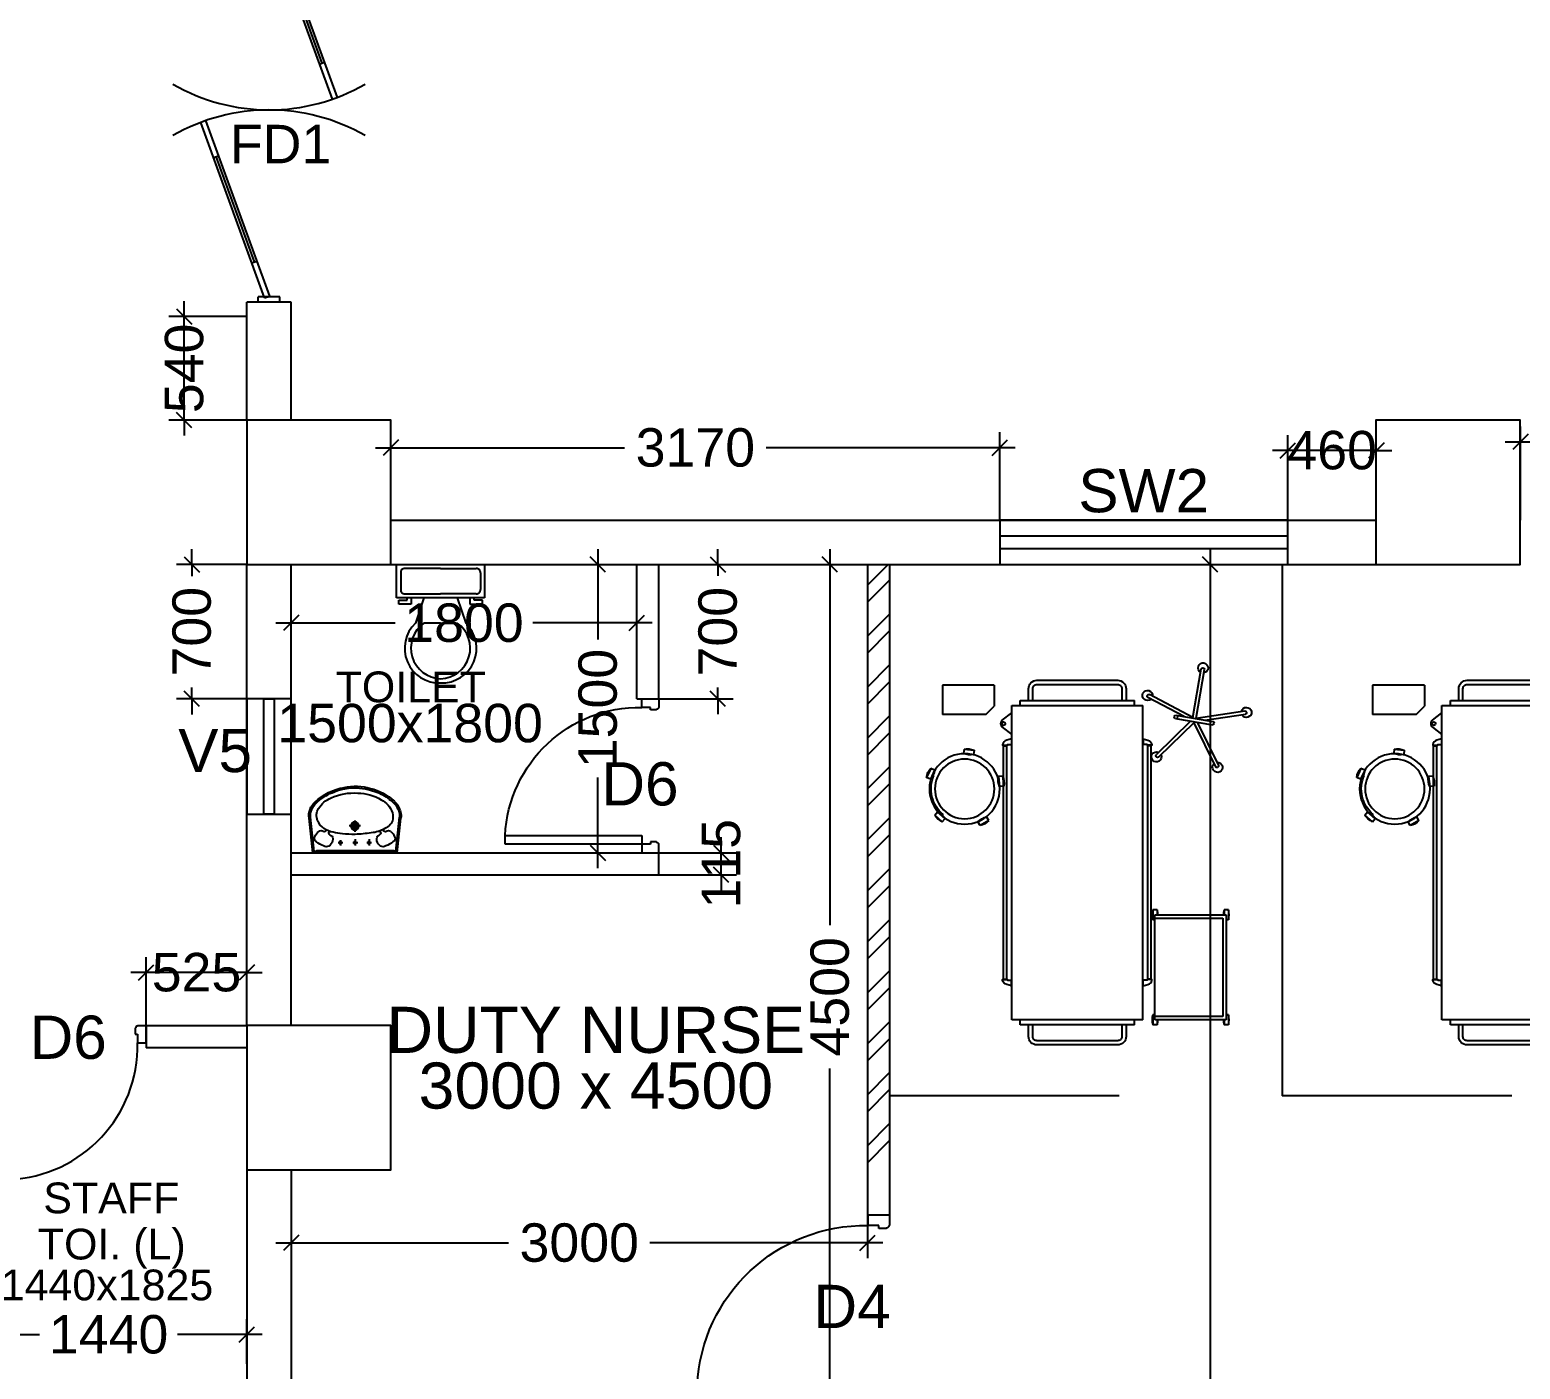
# Model space of a CAD drawing. Extents: x 7897917 to 8423973, y -6487334 to -6173396.
# Drawn here: x 7927784 to 7935542, y -6366718 to -6359749 of the extents above; entities that cross this region are included whole.
import ezdxf
from ezdxf.enums import TextEntityAlignment as Align

# ---------------------------------------------------------------- set-up
doc = ezdxf.new("R2010")
doc.units = 0
doc.header["$LTSCALE"] = 600
doc.header["$MEASUREMENT"] = 0
doc.header["$PDMODE"] = 35
doc.layers.get('0').update_dxf_attribs({"linetype": 'CONTINUOUS'})
doc.layers.get('Defpoints').update_dxf_attribs({"linetype": 'CONTINUOUS'})
for name, color, linetype in [('Beds', 33, 'CONTINUOUS'), ('DOOR', 32, 'CONTINUOUS'), ('Fire Door', 10, 'CONTINUOUS'), ('furniture', 33, 'CONTINUOUS'), ('joinery', 7, 'CONTINUOUS'), ('LA-column', 3, 'CONTINUOUS'), ('LOADING', 140, 'CONTINUOUS'), ('PARTI', 21, 'CONTINUOUS'), ('Parti Hat', 35, 'CONTINUOUS'), ('Room Dim', 1, 'CONTINUOUS'), ('TEXT', 6, 'CONTINUOUS'), ('Toi-Euip', 8, 'CONTINUOUS'), ('toi-fix', 46, 'CONTINUOUS'), ('Walls', 7, 'CONTINUOUS'), ('WIN', 151, 'CONTINUOUS'), ('Working Dim', 5, 'CONTINUOUS')]:
    doc.layers.add(name, color=color, linetype=linetype)
doc.styles.add('ari', font='arial.ttf')
doc.styles.add('ARIAL', font='arial.ttf')
doc.linetypes.add('ZIGZAG', pattern='A,0.0001,-0.2,[131,ltypeshp.shx,S=0.2,R=0,X=-0.2,Y=0],-0.4,[131,ltypeshp.shx,S=0.2,R=180,X=0.2,Y=0],-0.2', length=0.8001)
doc.dimstyles.new('int. dim', dxfattribs={"dimtxt": 450, "dimasz": 80, "dimexe": 80, "dimexo": 0, "dimgap": 70, "dimtad": 0, "dimdec": 0, "dimzin": 12, "dimdsep": 46, "dimtxsty": 'ari', "dimblk": 'OBLIQUE', "dimcen": 2, "dimdle": 80, "dimclrd": 256, "dimclre": 256, "dimclrt": 6, "dimadec": 0, "dimazin": 0, "dimtfac": 1, "dimtdec": 0, "dimtix": 1, "dimtmove": 2, "dimatfit": 3, "dimfxl": 1, "dimtolj": 1, "dimtzin": 0, "dimlwd": -1, "dimlwe": -1, "dimarcsym": 0})

# ---------------------------------------------------------------- blocks, each defined once
blk = doc.blocks.new('A$C15456D16')
at = {"layer": 'Fire Door'}
for p, q in [((969.1, -3.6), (55.6, 329)), ((969.1, -3.6), (55.6, 329)), ((969.2, -3.6), (55.6, 329)), ((978.6, 22.6), (65.1, 355.1)), ((978.6, 22.6), (65.1, 355.1)), ((978.7, 22.6), (65.1, 355.1)), ((247.8, 288.6), (238.3, 262.5)), ((247.8, 288.6), (238.3, 262.5)), ((247.8, 288.6), (238.3, 262.5)), ((791.2, 76), (243, 275.5)), ((791.2, 76), (243, 275.5)), ((791.2, 76), (243, 275.5)), ((795.9, 89.1), (786.4, 63)), ((795.9, 89.1), (786.4, 63)), ((795.9, 89.1), (786.4, 63)), ((-1000, 55.6), (-972.2, 55.6)), ((-1000, -55.6), (-1000, 55.6)), ((-1000, 55.6), (-972.2, 55.6)), ((-1000, -55.6), (-1000, 55.6)), ((-1000, 55.6), (-972.2, 55.6)), ((-1000, -55.6), (-1000, 55.6)), ((-978.6, -22.6), (-969.1, 3.6)), ((-978.6, -22.6), (-969.1, 3.6)), ((-978.6, -22.6), (-969.1, 3.6)), ((-972.2, -55.6), (-972.2, 55.6)), ((-972.2, -55.6), (-972.2, 55.6)), ((-972.2, -55.6), (-972.2, 55.6)), ((-969.1, 3.6), (-55.6, -329)), ((-969.1, 3.6), (-55.6, -329)), ((-969.1, 3.6), (-55.5, -329)), ((978.6, 22.6), (969.1, -3.6)), ((978.6, 22.6), (969.1, -3.6)), ((978.7, 22.6), (969.2, -3.6)), ((1000, 55.6), (972.2, 55.6)), ((972.2, -55.6), (972.2, 55.6)), ((1000, 55.6), (972.2, 55.6)), ((972.2, -55.6), (972.2, 55.6)), ((1000, 55.6), (972.2, 55.6)), ((972.2, -55.6), (972.2, 55.6)), ((1000, -55.6), (1000, 55.6)), ((1000, -55.6), (1000, 55.6)), ((1000, -55.6), (1000, 55.6)), ((-1000, -55.6), (-972.2, -55.6)), ((-1000, -55.6), (-972.2, -55.6)), ((-1000, -55.6), (-972.2, -55.6)), ((-978.6, -22.6), (-65.1, -355.1)), ((-978.6, -22.6), (-65.1, -355.1)), ((-978.6, -22.6), (-65, -355.1)), ((-795.9, -89.1), (-786.4, -63)), ((-795.9, -89.1), (-786.4, -63)), ((-795.9, -89.1), (-786.4, -63)), ((-791.2, -76), (-243, -275.5)), ((-791.2, -76), (-243, -275.5)), ((-791.2, -76), (-243, -275.5)), ((1000, -55.6), (972.2, -55.6)), ((1000, -55.6), (972.2, -55.6)), ((1000, -55.6), (972.2, -55.6)), ((-238.3, -262.5), (-247.8, -288.6)), ((-238.3, -262.5), (-247.8, -288.6)), ((-238.3, -262.5), (-247.8, -288.6))]:
    blk.add_line(p, q, dxfattribs=at)
at = {"layer": 'Fire Door', "extrusion": (0, 0, -1)}
for centre, major_axis, start_param, end_param in [((-1000, 0), (-1000, 0.1), 2.617886, 3.665084), ((-1000, 0), (-1000, 0.1), 2.617886, 3.665084), ((-1000, 0), (-1000, 0.1), 2.617886, 3.665084), ((1000, 0), (1000, 0.1), 2.618102, 3.665299), ((1000, 0), (1000, 0.1), 2.618102, 3.665299), ((1000, 0), (1000, 0.1), 2.618102, 3.665299)]:
    blk.add_ellipse(centre, major_axis=major_axis, ratio=1, start_param=start_param, end_param=end_param, dxfattribs=at)
blk = doc.blocks.new('1000')
at = {"layer": 'DOOR'}
for p, q in [((0, -100), (0, 0)), ((0, 0), (49.7, 0)), ((49.7, 0), (49.7, -2.2)), ((63.2, -49.5), (49.7, -49.5)), ((49.7, -49.5), (49.7, -100)), ((63.2, -13.5), (61, -13.5)), ((63.2, -13.5), (63.2, -49.5)), ((836.8, -13.5), (836.8, -49.5)), ((836.8, -13.5), (839, -13.5)), ((836.8, -49.5), (850.3, -49.5)), ((850.3, 0), (850.3, -2.2)), ((900, 0), (850.3, 0)), ((850.3, -49.5), (850.3, -100)), ((900, -100), (900, 0)), ((49.7, -100), (0, -100)), ((49.7, -100), (49.7, -900.6)), ((100.2, -100), (49.7, -100)), ((100.2, -900.6), (100.2, -100)), ((850.3, -100), (900, -100)), ((49.7, -900.6), (100.2, -900.6))]:
    blk.add_line(p, q, dxfattribs=at)
for centre, major_axis, start_param, end_param in [((49.7, -13.5), (-7.95, 7.95), 3.926991, 5.497787), ((850.3, -13.5), (7.95, 7.95), 0.785398, 2.356194)]:
    blk.add_ellipse(centre, major_axis=major_axis, ratio=1, start_param=start_param, end_param=end_param, dxfattribs=at)
at = {"layer": 'DOOR', "color": 145}
blk.add_ellipse((64.3, -115.3), major_axis=(-519.7, 589.8), ratio=1, start_param=2.464943, end_param=4.009476, dxfattribs=at)
blk = doc.blocks.new('A$C70ED7303')
at = {"layer": 'toi-fix', "color": 8}
for p, q in [((0, 0), (229, 0)), ((229, 0), (229, -174.4)), ((-229, 0), (0, 0)), ((-229, -174.4), (-229, 0)), ((-207.2, -43.6), (-207.2, -130.8)), ((0, -21.8), (-185.4, -21.8)), ((0, -21.8), (185.4, -21.8)), ((207.2, -43.6), (207.2, -130.8)), ((-185.4, -152.6), (0, -152.6)), ((185.4, -152.6), (0, -152.6)), ((229, -174.4), (-229, -174.4)), ((-218.1, -207.2), (-218.1, -185.4)), ((-218.1, -185.4), (-174.4, -185.4)), ((-152.6, -207.2), (-218.1, -207.2)), ((-174.4, -185.4), (-174.4, -174.4)), ((-152.6, -174.4), (-152.6, -207.2)), ((-87.2, -174.4), (-130.8, -305.3)), ((87.2, -174.4), (130.8, -305.3)), ((152.6, -174.4), (152.6, -207.2)), ((152.6, -207.2), (218.1, -207.2)), ((174.4, -185.4), (174.4, -174.4)), ((218.1, -185.4), (174.4, -185.4)), ((218.1, -207.2), (218.1, -185.4)), ((0, -305.3), (-87.2, -305.3)), ((0, -305.3), (87.2, -305.3))]:
    blk.add_line(p, q, dxfattribs=at)
for centre, major_axis, start_param, end_param in [((-188.1, -40.9), (13.6, -13.6), 2.214297, 4.068888), ((188.1, -40.9), (13.6, -13.6), 0.643501, 2.498091), ((-188.1, -133.6), (-13.6, -13.6), 5.35589, 7.21048), ((188.1, -133.6), (-13.6, -13.6), 0.643501, 2.498091), ((-6.6, -436.2), (-127.6, -127.6), 4.686239, 7.105146), ((4.7, -435.5), (-112.7, -112.7), 4.541602, 7.039318), ((6.6, -436.2), (55.8, -171.6), -0.351019, 2.067888), ((-4.7, -435.5), (-112.7, -112.7), 0.814663, 3.31238)]:
    blk.add_ellipse(centre, major_axis=major_axis, ratio=1, start_param=start_param, end_param=end_param, dxfattribs=at)
blk = doc.blocks.new('HF12177-P')
for p, q in [((-0.0196, -0.007), (-0.1885, 0.2255)), ((0, 0), (-0.1724, 0.2372)), ((0, 0), (0.1724, 0.2372)), ((0.0196, -0.007), (0.1885, 0.2255)), ((-0.0631, -0.027), (-0.2951, -0.1024)), ((-0.01, -0.0308), (-0.2889, -0.1214)), ((-0.12, -0.015), (-0.12, -0.019)), ((-0.112, -0.007), (0.112, -0.007)), ((-0.112, -0.027), (0.112, -0.027)), ((-0.1, -0.007), (-0.1, -0.027)), ((-0.01, -0.0308), (-0.01, -0.324)), ((0.01, -0.0308), (0.01, -0.324)), ((0.01, -0.0308), (0.2889, -0.1214)), ((0.0631, -0.027), (0.2951, -0.1024)), ((0.1, -0.007), (0.1, -0.027)), ((0.12, -0.015), (0.12, -0.019))]:
    blk.add_line(p, q)
for centre, radius, start, end in [((-0.1852, 0.2378), 0.03, 325.47122, 286.52878), ((0.1852, 0.2378), 0.03, 253.47122, 214.52878), ((-0.1821, 0.2302), 0.008, 126.37327, 216), ((0, -0.017), 0.315, 125.62673, 126.37327), ((-0.1788, 0.2325), 0.008, 36, 125.62673), ((0.1788, 0.2325), 0.008, 54.37327, 144), ((0, -0.017), 0.315, 53.62673, 54.37327), ((0.1821, 0.2302), 0.008, 324, 53.62673), ((-0.2996, -0.1144), 0.03, 37.47122, 358.52878), ((-0.112, -0.015), 0.008, 90, 180), ((-0.112, -0.019), 0.008, 180, 270), ((0.112, -0.015), 0.008, 0, 90), ((0.112, -0.019), 0.008, 270, 0), ((0.2996, -0.1144), 0.03, 181.47122, 142.52878), ((-0.2926, -0.11), 0.008, 108, 197.62673), ((0, -0.017), 0.315, 197.62673, 198.37327), ((-0.2914, -0.1138), 0.008, 198.37327, 288), ((0.2914, -0.1138), 0.008, 252, 341.62673), ((0.2926, -0.11), 0.008, 342.37327, 72), ((0, -0.017), 0.315, 341.62673, 342.37327), ((0, -0.332), 0.03, 109.47122, 70.52878), ((-0.002, -0.324), 0.008, 180, 269.62673), ((0, -0.017), 0.315, 269.62673, 270.37327), ((0.002, -0.324), 0.008, 270.37327, 0)]:
    blk.add_arc(centre, radius, start, end)
blk = doc.blocks.new('HF10037A-P')
for p, q in [((-0.0301, 0.4129), (-0.0301, 0.3879)), ((0.0299, 0.4129), (-0.0301, 0.4129)), ((0.0299, 0.3879), (-0.0301, 0.3879)), ((0.0299, 0.4129), (0.0299, 0.3879)), ((-0.2161, 0.2789), (-0.2303, 0.2206)), ((-0.2161, 0.2789), (-0.1918, 0.273)), ((-0.1918, 0.273), (-0.206, 0.2147)), ((0.1911, 0.2695), (0.2149, 0.2771)), ((0.1911, 0.2695), (0.2094, 0.2124)), ((0.2149, 0.2771), (0.2332, 0.22)), ((-0.2303, 0.2206), (-0.206, 0.2147)), ((0.1909, 0.2372), (0.2004, 0.2402)), ((0.2094, 0.2124), (0.2332, 0.22)), ((-0.1637, 0.0065), (-0.1487, 0.0264)), ((-0.1637, 0.0065), (-0.1157, -0.0296)), ((-0.1487, 0.0264), (-0.1007, -0.0096)), ((0.0965, -0.0108), (0.1459, 0.0231)), ((0.1106, -0.0314), (0.1601, 0.0025)), ((0.1107, 0.0109), (0.1162, 0.0026)), ((0.1601, 0.0025), (0.1459, 0.0231)), ((-0.1157, -0.0296), (-0.1007, -0.0096)), ((0.1106, -0.0314), (0.0965, -0.0108))]:
    blk.add_line(p, q)
for radius in [0.21, 0.1775]:
    blk.add_circle((0, 0.1775), radius)
for centre, radius, start, end in [((-0.0001, 0.3254), 0.0925, 71.07536, 108.92464), ((-0.0001, 0.4754), 0.0925, 251.07536, 288.92464), ((-0.1382, 0.229), 0.0925, 147.34193, 185.19122), ((-0.2839, 0.2646), 0.0925, 327.34193, 5.19122), ((0.2836, 0.2676), 0.0925, 178.84116, 216.69044), ((0.1407, 0.2219), 0.0925, 358.84116, 36.69044), ((0, 0.1775), 0.2, 303.60368, 17.3657), ((-0.0871, 0.0584), 0.0925, 214.18748, 252.03677), ((-0.1772, -0.0615), 0.0925, 34.18748, 72.03677), ((0.1707, -0.066), 0.0925, 105.51211, 143.3614), ((0.0859, 0.0577), 0.0925, 285.51211, 323.3614)]:
    blk.add_arc(centre, radius, start, end)
blk = doc.blocks.new('ME17678-P')
at = {"layer": 'furniture', "color": 21}
for p, q in [((-0.05, 0.175), (0.26, 0.175)), ((-0.05, 0.175), (-0.05, 0.05)), ((0.26, 0.175), (0.26, 0)), ((0, 0), (-0.05, 0.05)), ((0, 0), (0.26, 0))]:
    blk.add_line(p, q, dxfattribs=at)
blk = doc.blocks.new('A$C6969112B')
at = {"layer": 'furniture', "color": 8}
for p, q in [((521.2, 1792.5), (1116.3, 1792.5)), ((521.2, 1766.3), (521.2, 1792.5)), ((1116.3, 1766.3), (1116.3, 1792.5)), ((428.3, 1689), (477.6, 1728.6)), ((477.6, 1766.3), (1159.9, 1766.3)), ((477.6, 130.9), (477.6, 1766.3)), ((1159.9, 130.9), (1159.9, 1766.3)), ((428.3, 1654.1), (477.6, 1614.5)), ((432.3, 1559.1), (432.3, 1556.9)), ((433.9, 342.6), (433.9, 1556.9)), ((451.4, 342.6), (451.4, 1556.9)), ((453, 1559.1), (453, 1556.9)), ((476, 1595), (476, 1560.9)), ((1161.6, 1595), (1161.6, 1560.9)), ((1184.5, 1559.1), (1184.5, 1556.9)), ((1186.1, 342.6), (1186.1, 1556.9)), ((1203.6, 342.6), (1203.6, 1556.9)), ((1205.2, 1559.1), (1205.2, 1556.9)), ((1234.1, 702.5), (1212.3, 702.5)), ((1212.3, 702.5), (1212.3, 650.2)), ((1234.1, 702.5), (1234.1, 676.4)), ((1605, 702.5), (1583.2, 702.5)), ((1583.2, 702.5), (1583.2, 676.4)), ((1605, 702.5), (1605, 650.2)), ((1223.2, 650.2), (1212.3, 650.2)), ((1223.2, 130.9), (1223.2, 676.4)), ((1223.2, 676.4), (1594.1, 676.4)), ((1223.2, 658.9), (1576.7, 658.9)), ((1576.7, 658.9), (1576.7, 148.4)), ((1594.1, 676.4), (1594.1, 130.9)), ((1605, 650.2), (1594.1, 650.2)), ((432.3, 340.4), (432.3, 342.6)), ((453, 340.4), (453, 342.6)), ((476, 304.5), (476, 338.6)), ((1161.6, 304.5), (1161.6, 338.6)), ((1184.5, 340.4), (1184.5, 342.6)), ((1205.2, 340.4), (1205.2, 342.6)), ((1223.2, 157.1), (1212.3, 157.1)), ((1212.3, 157.1), (1212.3, 104.7)), ((1605, 157.1), (1594.1, 157.1)), ((1605, 157.1), (1605, 104.7)), ((1159.9, 130.9), (477.6, 130.9)), ((521.2, 104.7), (521.2, 130.9)), ((1116.3, 104.7), (521.2, 104.7)), ((1116.3, 104.7), (1116.3, 130.9)), ((1234.1, 104.7), (1212.3, 104.7)), ((1576.7, 148.4), (1223.2, 148.4)), ((1594.1, 130.9), (1223.2, 130.9)), ((1234.1, 130.9), (1234.1, 104.7)), ((1583.2, 130.9), (1583.2, 104.7)), ((1605, 104.7), (1583.2, 104.7))]:
    blk.add_line(p, q, dxfattribs=at)
for points in [[(564.9, 1792.5), (564.9, 1853.6, -0.414214), (608.5, 1897.3), (1029, 1897.3, -0.414214), (1072.7, 1853.6), (1072.7, 1792.5)], [(586.7, 1792.5), (586.7, 1853.6, -0.414214), (608.5, 1875.4), (1029, 1875.4, -0.414214), (1050.8, 1853.6), (1050.8, 1792.5)], [(476, 1592.7), (451.4, 1585, 0.318781), (430, 1563.1), (430, 1559.1), (455.4, 1559.1), (455.4, 1563.1), (476, 1563.1)], [(1161.6, 1592.7), (1186.1, 1585, -0.318781), (1207.6, 1563.1), (1207.6, 1559.1), (1182.1, 1559.1), (1182.1, 1563.1), (1161.6, 1563.1)], [(476, 306.8), (451.4, 314.4, -0.318781), (430, 336.4), (430, 340.4), (455.4, 340.4), (455.4, 336.4), (476, 336.4)], [(1161.6, 306.8), (1186.1, 314.4, 0.318781), (1207.6, 336.4), (1207.6, 340.4), (1182.1, 340.4), (1182.1, 336.4), (1161.6, 336.4)], [(1072.7, 104.7), (1072.7, 43.6, -0.414214), (1029, 0), (608.5, 0, -0.414214), (564.9, 43.6), (564.9, 104.7)], [(1050.8, 104.7), (1050.8, 43.6, -0.414214), (1029, 21.8), (608.5, 21.8, -0.414214), (586.7, 43.6), (586.7, 104.7)]]:
    blk.add_lwpolyline(points, format="xyb", dxfattribs=at)
for points in [[(432.3, 1556.9), (453, 1556.9)], [(476, 1595), (477.6, 1595)], [(476, 1560.9), (477.6, 1560.9)], [(1161.6, 1595), (1159.9, 1595)], [(1161.6, 1560.9), (1159.9, 1560.9)], [(1205.2, 1556.9), (1184.5, 1556.9)], [(432.3, 342.6), (453, 342.6)], [(476, 338.6), (477.6, 338.6)], [(1161.6, 338.6), (1159.9, 338.6)], [(1205.2, 342.6), (1184.5, 342.6)], [(476, 304.5), (477.6, 304.5)], [(1161.6, 304.5), (1159.9, 304.5)]]:
    blk.add_lwpolyline(points, dxfattribs=at)
blk.add_circle((435.1, 1671.6), 9.27, dxfattribs=at)
for centre, radius, start, end in [((440.7, 1671.6), 21.4, 125.42703, 234.57297), ((1288.7, 676.4), 80.7, 161.07536, 198.92464), ((1157.8, 676.4), 80.7, 0, 18.92464), ((1659.6, 676.4), 80.7, 161.07536, 180), ((1528.7, 676.4), 80.7, 341.07536, 18.92464), ((1288.7, 130.9), 80.7, 161.07536, 198.92464), ((1528.7, 130.9), 80.7, 341.07536, 18.92464), ((1157.8, 130.9), 80.7, 341.07536, 0), ((1659.6, 130.9), 80.7, 180, 198.92464)]:
    blk.add_arc(centre, radius, start, end, dxfattribs=at)
at = {"layer": 'LOADING', "color": 8, "yscale": 872.7299101983663, "zscale": 872.7299101979671}
for name, p, xscale, rotation in [('HF12177-P', (1424.7, 1676), -872.7299101979006, 170.2976301882088), ('HF10037A-P', (215.1, 1178), -872.7299102004868, 353.6512974186875)]:
    blk.add_blockref(name, p, dxfattribs=dict(at, xscale=xscale, rotation=rotation))
at = {"layer": 'LOADING', "color": 8, "xscale": -872.7299101983663, "yscale": 872.7299101983663, "zscale": 872.7299101979671}
blk.add_blockref('ME17678-P', (343.2, 1718.8), dxfattribs=at)
blk = doc.blocks.new('_Oblique')
at = {"color": 0, "linetype": 'ByBlock', "lineweight": -2}
blk.add_line((-0.5, -0.5), (0.5, 0.5), dxfattribs=at)
blk = doc.blocks.new('*D485')
at = {"layer": 'Defpoints', "color": 0, "transparency": 16777216}
for p in [(7928913.9, -6366537.7), (7927474.4, -6366689.8), (7928913.9, -6366689.8)]:
    blk.add_point(p, dxfattribs=at)
at = {"layer": 'Working Dim', "transparency": 16777216}
for p, q in [((7927474.4, -6366689.8), (7927474.4, -6366457.7)), ((7928913.9, -6366689.8), (7928913.9, -6366457.7)), ((7927394.4, -6366537.7), (7927835.2, -6366537.7)), ((7928993.9, -6366537.7), (7928553, -6366537.7))]:
    blk.add_line(p, q, dxfattribs=at)
at = {"layer": 'Working Dim', "transparency": 16777216, "xscale": 80, "yscale": 80, "zscale": 80, "rotation": 180}
blk.add_blockref('_Oblique', (7927474.4, -6366537.7), dxfattribs=at)
at = {"layer": 'Working Dim', "transparency": 16777216, "xscale": 80, "yscale": 80, "zscale": 80}
blk.add_blockref('_Oblique', (7928913.9, -6366537.7), dxfattribs=at)
at = {"layer": 'Working Dim', "color": 6, "transparency": 16777216, "insert": (7928194.1, -6366537.7), "char_height": 200, "attachment_point": 5, "style": 'ari'}
blk.add_mtext('\\A1;1440', dxfattribs=at)
blk = doc.blocks.new('*D487')
at = {"layer": 'Defpoints', "color": 0, "transparency": 16777216}
for p in [(7932833.5, -6361923), (7929663.9, -6362300.5, 13.3), (7932833.5, -6362300.5, -5.1)]:
    blk.add_point(p, dxfattribs=at)
at = {"layer": 'Working Dim', "transparency": 16777216}
for p, q in [((7929663.9, -6362300.5), (7929663.9, -6361843)), ((7932833.5, -6362300.5), (7932833.5, -6361843)), ((7929583.9, -6361923), (7930880.5, -6361923)), ((7932913.5, -6361923), (7931616.9, -6361923))]:
    blk.add_line(p, q, dxfattribs=at)
at = {"layer": 'Working Dim', "transparency": 16777216, "xscale": 80, "yscale": 80, "zscale": 80, "rotation": 180}
blk.add_blockref('_Oblique', (7929663.9, -6361923), dxfattribs=at)
at = {"layer": 'Working Dim', "transparency": 16777216, "xscale": 80, "yscale": 80, "zscale": 80}
blk.add_blockref('_Oblique', (7932833.5, -6361923), dxfattribs=at)
at = {"layer": 'Working Dim', "color": 6, "transparency": 16777216, "insert": (7931248.7, -6361923), "char_height": 200, "attachment_point": 5, "style": 'ari'}
blk.add_mtext('\\A1;3170', dxfattribs=at)
blk = doc.blocks.new('*D490')
at = {"layer": 'Defpoints', "color": 0, "transparency": 16777216}
for p in [(7937422.7, -6361893.1), (7935543.5, -6362300.5, 13.3), (7937422.7, -6362300.5, -5.1)]:
    blk.add_point(p, dxfattribs=at)
at = {"layer": 'Working Dim', "transparency": 16777216}
for p, q in [((7935543.5, -6362300.5), (7935543.5, -6361813.1)), ((7937422.7, -6362300.5), (7937422.7, -6361813.1)), ((7935463.5, -6361893.1), (7936123.7, -6361893.1)), ((7937502.7, -6361893.1), (7936842.5, -6361893.1))]:
    blk.add_line(p, q, dxfattribs=at)
at = {"layer": 'Working Dim', "transparency": 16777216, "xscale": 80, "yscale": 80, "zscale": 80, "rotation": 180}
blk.add_blockref('_Oblique', (7935543.5, -6361893.1), dxfattribs=at)
at = {"layer": 'Working Dim', "transparency": 16777216, "xscale": 80, "yscale": 80, "zscale": 80}
blk.add_blockref('_Oblique', (7937422.7, -6361893.1), dxfattribs=at)
at = {"layer": 'Working Dim', "color": 6, "transparency": 16777216, "insert": (7936483.1, -6361893.1), "char_height": 200, "attachment_point": 5, "style": 'ari'}
blk.add_mtext('\\A1;1879', dxfattribs=at)
blk = doc.blocks.new('*D572')
at = {"layer": 'Defpoints', "color": 0, "transparency": 16777216}
for p in [(7929144.1, -6365772.2), (7932144, -6365915.6, 14.6), (7929144.1, -6366060.4)]:
    blk.add_point(p, dxfattribs=at)
at = {"layer": 'Working Dim', "transparency": 16777216}
for p, q in [((7929144.1, -6365772.2), (7929144.1, -6366140.4)), ((7932144, -6365915.6), (7932144, -6366140.4)), ((7929064.1, -6366060.4), (7930275.8, -6366060.4)), ((7932224, -6366060.4), (7931012.2, -6366060.4))]:
    blk.add_line(p, q, dxfattribs=at)
at = {"layer": 'Working Dim', "transparency": 16777216, "xscale": 80, "yscale": 80, "zscale": 80, "rotation": 180}
blk.add_blockref('_Oblique', (7929144.1, -6366060.4), dxfattribs=at)
at = {"layer": 'Working Dim', "transparency": 16777216, "xscale": 80, "yscale": 80, "zscale": 80}
blk.add_blockref('_Oblique', (7932144, -6366060.4), dxfattribs=at)
at = {"layer": 'Working Dim', "color": 6, "transparency": 16777216, "insert": (7930644, -6366060.4), "char_height": 200, "attachment_point": 5, "style": 'ari'}
blk.add_mtext('\\A1;3000', dxfattribs=at)
blk = doc.blocks.new('*D573')
at = {"layer": 'Defpoints', "color": 0, "transparency": 16777216}
for p in [(7931385.6, -6362530.5, 13.3), (7931949, -6362530.5), (7931385.6, -6367030.6, 14.6)]:
    blk.add_point(p, dxfattribs=at)
at = {"layer": 'Working Dim', "transparency": 16777216}
for p, q in [((7931949, -6362450.5), (7931949, -6364408.2)), ((7931385.6, -6362530.5), (7932029, -6362530.5)), ((7931949, -6367110.6), (7931949, -6365152.9)), ((7931385.6, -6367030.6), (7932029, -6367030.6))]:
    blk.add_line(p, q, dxfattribs=at)
at = {"layer": 'Working Dim', "transparency": 16777216, "xscale": 80, "yscale": 80, "zscale": 80}
for p, rotation in [((7931949, -6362530.5), 90), ((7931949, -6367030.6), 270)]:
    blk.add_blockref('_Oblique', p, dxfattribs=dict(at, rotation=rotation))
at = {"layer": 'Working Dim', "color": 6, "transparency": 16777216, "insert": (7931949, -6364780.5), "char_height": 200, "attachment_point": 5, "rotation": 90, "style": 'ari'}
blk.add_mtext('\\A1;4500', dxfattribs=at)
blk = doc.blocks.new('*D578')
at = {"layer": 'Defpoints', "color": 0, "transparency": 16777216}
for p in [(7930671.1, -6362530.5, 13.3), (7930741.1, -6362530.5), (7930671.1, -6364030.5, 13.3)]:
    blk.add_point(p, dxfattribs=at)
at = {"layer": 'Working Dim', "transparency": 16777216}
for p, q in [((7930741.1, -6362450.5), (7930741.1, -6362921.6)), ((7930671.1, -6362530.5), (7930821.1, -6362530.5)), ((7930741.1, -6364110.5), (7930741.1, -6363639.3)), ((7930671.1, -6364030.5), (7930821.1, -6364030.5))]:
    blk.add_line(p, q, dxfattribs=at)
at = {"layer": 'Working Dim', "transparency": 16777216, "xscale": 80, "yscale": 80, "zscale": 80}
for p, rotation in [((7930741.1, -6362530.5), 90), ((7930741.1, -6364030.5), 270)]:
    blk.add_blockref('_Oblique', p, dxfattribs=dict(at, rotation=rotation))
at = {"layer": 'Working Dim', "color": 6, "transparency": 16777216, "insert": (7930741.1, -6363280.5), "char_height": 200, "attachment_point": 5, "rotation": 90, "style": 'ari'}
blk.add_mtext('\\A1;1500', dxfattribs=at)
blk = doc.blocks.new('*D579')
at = {"layer": 'Defpoints', "color": 0, "transparency": 16777216}
for p in [(7929144, -6362835), (7929144, -6362898.5, 13.3), (7930944, -6362898.5, 13.3)]:
    blk.add_point(p, dxfattribs=at)
at = {"layer": 'Working Dim', "transparency": 16777216}
for p, q in [((7929144, -6362898.5), (7929144, -6362755)), ((7930944, -6362898.5), (7930944, -6362755)), ((7929064, -6362835), (7929685.1, -6362835)), ((7931024, -6362835), (7930402.8, -6362835))]:
    blk.add_line(p, q, dxfattribs=at)
at = {"layer": 'Working Dim', "transparency": 16777216, "xscale": 80, "yscale": 80, "zscale": 80, "rotation": 180}
blk.add_blockref('_Oblique', (7929144, -6362835), dxfattribs=at)
at = {"layer": 'Working Dim', "transparency": 16777216, "xscale": 80, "yscale": 80, "zscale": 80}
blk.add_blockref('_Oblique', (7930944, -6362835), dxfattribs=at)
at = {"layer": 'Working Dim', "color": 6, "transparency": 16777216, "insert": (7930044, -6362835), "char_height": 200, "attachment_point": 5, "style": 'ari'}
blk.add_mtext('\\A1;1800', dxfattribs=at)
blk = doc.blocks.new('*D761')
at = {"layer": 'Defpoints', "color": 0, "transparency": 16777216}
for p in [(7928588.2, -6361240.5), (7928913.9, -6361240.5), (7928913.9, -6361780.5)]:
    blk.add_point(p, dxfattribs=at)
at = {"layer": 'Working Dim', "transparency": 16777216}
for p, q in [((7928588.2, -6361240.5), (7928588.2, -6361160.5)), ((7928913.9, -6361240.5), (7928508.2, -6361240.5)), ((7928588.2, -6361780.5), (7928588.2, -6361240.5)), ((7928913.9, -6361780.5), (7928508.2, -6361780.5)), ((7928588.2, -6361780.5), (7928588.2, -6361860.5))]:
    blk.add_line(p, q, dxfattribs=at)
at = {"layer": 'Working Dim', "transparency": 16777216, "xscale": 80, "yscale": 80, "zscale": 80}
for p, rotation in [((7928588.2, -6361240.5), 270), ((7928588.2, -6361780.5), 90)]:
    blk.add_blockref('_Oblique', p, dxfattribs=dict(at, rotation=rotation))
at = {"layer": 'Working Dim', "color": 6, "transparency": 16777216, "insert": (7928588.2, -6361510.5), "char_height": 200, "attachment_point": 5, "rotation": 90, "style": 'ari'}
blk.add_mtext('\\A1;540', dxfattribs=at)
blk = doc.blocks.new('*D885')
at = {"layer": 'Defpoints', "color": 0, "transparency": 16777216}
for p in [(7933617.8, -6362530.5), (7933615.8, -6372245.6), (7933928.3, -6372245.6)]:
    blk.add_point(p, dxfattribs=at)
at = {"layer": 'Working Dim', "transparency": 16777216}
for p, q in [((7933928.3, -6362450.5), (7933928.3, -6367018.6)), ((7933617.8, -6362530.5), (7934008.3, -6362530.5)), ((7933928.3, -6372325.6), (7933928.3, -6367757.4)), ((7933615.8, -6372245.6), (7934008.3, -6372245.6))]:
    blk.add_line(p, q, dxfattribs=at)
at = {"layer": 'Working Dim', "transparency": 16777216, "xscale": 80, "yscale": 80, "zscale": 80}
for p, rotation in [((7933928.3, -6362530.5), 90), ((7933928.3, -6372245.6), 270)]:
    blk.add_blockref('_Oblique', p, dxfattribs=dict(at, rotation=rotation))
at = {"layer": 'Working Dim', "color": 6, "transparency": 16777216, "insert": (7933928.3, -6367388), "char_height": 200, "attachment_point": 5, "rotation": 90, "style": 'ari'}
blk.add_mtext('\\A1;9715', dxfattribs=at)
blk = doc.blocks.new('*D1161')
at = {"layer": 'Defpoints', "color": 0, "transparency": 16777216}
for p in [(7928389.5, -6364653.4), (7928389.5, -6364930.4), (7928913.9, -6364930.4)]:
    blk.add_point(p, dxfattribs=at)
at = {"layer": 'Working Dim', "transparency": 16777216}
for p, q in [((7928389.5, -6364930.4), (7928389.5, -6364573.4)), ((7928913.9, -6364930.4), (7928913.9, -6364573.4)), ((7928389.5, -6364653.4), (7928309.5, -6364653.4)), ((7928913.9, -6364653.4), (7928389.5, -6364653.4)), ((7928913.9, -6364653.4), (7928993.9, -6364653.4))]:
    blk.add_line(p, q, dxfattribs=at)
at = {"layer": 'Working Dim', "transparency": 16777216, "xscale": 80, "yscale": 80, "zscale": 80}
blk.add_blockref('_Oblique', (7928389.5, -6364653.4), dxfattribs=at)
at = {"layer": 'Working Dim', "transparency": 16777216, "xscale": 80, "yscale": 80, "zscale": 80, "rotation": 180}
blk.add_blockref('_Oblique', (7928913.9, -6364653.4), dxfattribs=at)
at = {"layer": 'Working Dim', "color": 6, "transparency": 16777216, "insert": (7928651.7, -6364653.4), "char_height": 200, "attachment_point": 5, "style": 'ari'}
blk.add_mtext('\\A1;525', dxfattribs=at)
blk = doc.blocks.new('*D1163')
at = {"layer": 'Defpoints', "color": 0, "transparency": 16777216}
for p in [(7928914.1, -6362530.5), (7928627.6, -6363230.6), (7928913.7, -6363230.6)]:
    blk.add_point(p, dxfattribs=at)
at = {"layer": 'Working Dim', "transparency": 16777216}
for p, q in [((7928627.6, -6362530.5), (7928627.6, -6362450.5)), ((7928914.1, -6362530.5), (7928547.6, -6362530.5)), ((7928627.6, -6362530.5), (7928627.6, -6362590.8)), ((7928627.6, -6363230.6), (7928627.6, -6363170.3)), ((7928913.7, -6363230.6), (7928547.6, -6363230.6)), ((7928627.6, -6363230.6), (7928627.6, -6363310.6))]:
    blk.add_line(p, q, dxfattribs=at)
at = {"layer": 'Working Dim', "transparency": 16777216, "xscale": 80, "yscale": 80, "zscale": 80}
for p, rotation in [((7928627.6, -6362530.5), 270), ((7928627.6, -6363230.6), 90)]:
    blk.add_blockref('_Oblique', p, dxfattribs=dict(at, rotation=rotation))
at = {"layer": 'Working Dim', "color": 6, "transparency": 16777216, "insert": (7928627.6, -6362880.5), "char_height": 200, "attachment_point": 5, "rotation": 90, "style": 'ari'}
blk.add_mtext('\\A1;700', dxfattribs=at)
blk = doc.blocks.new('*D1164')
at = {"layer": 'Defpoints', "color": 0, "transparency": 16777216}
for p in [(7931059, -6362530.5), (7931059, -6363230.5), (7931365.6, -6363230.5)]:
    blk.add_point(p, dxfattribs=at)
at = {"layer": 'Working Dim', "transparency": 16777216}
for p, q in [((7931365.6, -6362530.5), (7931365.6, -6362450.5)), ((7931059, -6362530.5), (7931445.6, -6362530.5)), ((7931365.6, -6362530.5), (7931365.6, -6362590.7)), ((7931365.6, -6363230.5), (7931365.6, -6363170.2)), ((7931059, -6363230.5), (7931445.6, -6363230.5)), ((7931365.6, -6363230.5), (7931365.6, -6363310.5))]:
    blk.add_line(p, q, dxfattribs=at)
at = {"layer": 'Working Dim', "transparency": 16777216, "xscale": 80, "yscale": 80, "zscale": 80}
for p, rotation in [((7931365.6, -6362530.5), 270), ((7931365.6, -6363230.5), 90)]:
    blk.add_blockref('_Oblique', p, dxfattribs=dict(at, rotation=rotation))
at = {"layer": 'Working Dim', "color": 6, "transparency": 16777216, "insert": (7931365.6, -6362880.5), "char_height": 200, "attachment_point": 5, "rotation": 90, "style": 'ari'}
blk.add_mtext('\\A1;700', dxfattribs=at)
blk = doc.blocks.new('*D1165')
at = {"layer": 'Defpoints', "color": 0, "transparency": 16777216}
for p in [(7931059, -6364030.5), (7931383.3, -6364030.5), (7931059, -6364145.5)]:
    blk.add_point(p, dxfattribs=at)
at = {"layer": 'Working Dim', "transparency": 16777216}
for p, q in [((7931383.3, -6364030.5), (7931383.3, -6363950.5)), ((7931059, -6364030.5), (7931463.3, -6364030.5)), ((7931383.3, -6364145.5), (7931383.3, -6364030.5)), ((7931059, -6364145.5), (7931463.3, -6364145.5)), ((7931383.3, -6364145.5), (7931383.3, -6364225.5))]:
    blk.add_line(p, q, dxfattribs=at)
at = {"layer": 'Working Dim', "transparency": 16777216, "xscale": 80, "yscale": 80, "zscale": 80}
for p, rotation in [((7931383.3, -6364030.5), 270), ((7931383.3, -6364145.5), 90)]:
    blk.add_blockref('_Oblique', p, dxfattribs=dict(at, rotation=rotation))
at = {"layer": 'Working Dim', "color": 6, "transparency": 16777216, "insert": (7931383.3, -6364088), "char_height": 200, "attachment_point": 5, "rotation": 90, "style": 'ari'}
blk.add_mtext('\\A1;115', dxfattribs=at)
blk = doc.blocks.new('A$C4D064DB7')
at = {"layer": 'Toi-Euip', "color": 8}
for p, q in [((-219.3, -1), (-239.3, 178)), ((-212.3, 5.4), (-232.3, 184.5)), ((0.9, 167), (0.9, 107.5)), ((212.2, 4.9), (232.3, 184.5)), ((219.2, -1), (239.3, 178)), ((-28.5, 137.9), (30, 137.9)), ((-204.6, 8.3), (200.4, 8.3)), ((-61.3, 51.7), (-86.8, 51.7)), ((-73.1, 68.7), (-73.1, 37.2)), ((11.1, 51.7), (-14.3, 51.7)), ((-0.6, 68.7), (-0.6, 37.2)), ((87.9, 51.7), (62.5, 51.7)), ((76.2, 63.6), (76.2, 37.2)), ((-219.3, -1), (219.2, -1))]:
    blk.add_line(p, q, dxfattribs=at)
for centre, radius in [((0.9, 137.9), 20.9), ((0.9, 137.9), 15), ((0.9, 137.9), 10.5), ((-73.1, 51.7), 6.23), ((-0.6, 51.7), 6.23), ((76.2, 51.7), 6.23)]:
    blk.add_circle(centre, radius, dxfattribs=at)
for centre, radius, start, end in [((-15, 63.3), 278.1, 103.68007, 133.11994), ((-52.1, 129.5), 194.1, 106.98939, 130.68541), ((0.4, 42.8), 293.4, 66.19508, 111.84971), ((-3.7, 79.1), 265.8, 77.13905, 106.85156), ((11, 56.9), 284.8, 46.38455, 81.02297), ((17.4, 64.4), 266.9, 46.21733, 67.66735), ((-135.9, 190.3), 102.7, 132.34, 168.55208), ((-156.9, 191.3), 75.7, 146.79114, 185.14021), ((-115.7, 175.3), 119.3, 121.84149, 151.21457), ((-79.5, 166.9), 122.1, 117.7975, 160.69461), ((-12.7, 69.4), 239.9, 90.51874, 121.0564), ((4.5, 21.6), 288.4, 65.41071, 93.84539), ((74.5, 158), 135.4, 31.86033, 68.31323), ((140.9, 188.9), 91.5, 357.2238, 48.08952), ((143.8, 190.8), 96.4, 352.39424, 48.61688), ((-159.3, 187.8), 80.7, 163.23918, 186.99591), ((-105.8, 184.4), 91.8, 165.58544, 192.65463), ((-124.3, 195.5), 77.6, 203.69295, 246.38132), ((98.1, 210.4), 106.4, 278.02022, 335.02213), ((131.4, 192.6), 68.8, 336.77794, 32.40806), ((-188.7, 72.6), 20.1, 152.49081, 243.19095), ((-154.2, 64.6), 55.1, 124.96691, 161.64959), ((-174.7, 96.4), 17.3, 50.46419, 129.5358), ((-157.9, 115.7), 8.33, 226.04031, 306.10739), ((-73.6, 263.8), 161.7, 239.59023, 265.97193), ((-156.5, 116.7), 8.45, 294.51045, 30.32874), ((-126.4, 102.5), 8.28, 83.15264, 217.30389), ((-110.1, 109.7), 26, 208.27151, 253.61398), ((-144.2, 69.4), 30.9, 343.96544, 29.92088), ((33.5, 869.5), 776.1, 261.22276, 267.52001), ((-3.1, 803.8), 709.6, 270.24313, 275.54823), ((44.3, 384), 287.3, 274.2321, 283.82674), ((146.2, 69.4), 30.9, 150.07912, 196.03456), ((112.1, 109.7), 26, 286.38602, 331.72849), ((129.6, 102.2), 7.16, 318.29837, 78.68026), ((157.9, 115.9), 7.49, 165.15228, 247.93068), ((159.9, 115.7), 8.33, 233.89261, 313.95969), ((176.7, 96.4), 17.3, 50.4642, 129.53581), ((156.2, 64.6), 55.1, 18.35041, 55.03309), ((190.7, 72.6), 20.1, 296.80905, 27.50919), ((-200, -15.1), 23.9, 101.14513, 143.7785), ((-120.2, 149.2), 122.2, 230.59825, 250.41359), ((-145.6, 63.1), 33, 241.91921, 291.35614), ((-161, 71.5), 47.7, 305.0585, 347.19296), ((163, 71.5), 47.7, 192.80704, 234.9415), ((147.6, 63.1), 33, 248.64386, 298.08079), ((122.2, 149.2), 122.2, 289.58641, 309.40175), ((199.8, -16.6), 24.9, 38.74871, 88.57964)]:
    blk.add_arc(centre, radius, start, end, dxfattribs=at)
blk = doc.blocks.new('*D1716')
at = {"layer": 'Defpoints', "color": 0, "transparency": 16777216}
for p in [(7934333.5, -6361937.1), (7934333.5, -6362300.5, -5.1), (7934793.5, -6362300.5)]:
    blk.add_point(p, dxfattribs=at)
at = {"layer": 'Working Dim', "transparency": 16777216}
for p, q in [((7934333.5, -6362300.5), (7934333.5, -6361857.1)), ((7934793.5, -6362300.5), (7934793.5, -6361857.1)), ((7934333.5, -6361937.1), (7934253.5, -6361937.1)), ((7934793.5, -6361937.1), (7934333.5, -6361937.1)), ((7934793.5, -6361937.1), (7934873.5, -6361937.1))]:
    blk.add_line(p, q, dxfattribs=at)
at = {"layer": 'Working Dim', "transparency": 16777216, "xscale": 80, "yscale": 80, "zscale": 80}
blk.add_blockref('_Oblique', (7934333.5, -6361937.1), dxfattribs=at)
at = {"layer": 'Working Dim', "transparency": 16777216, "xscale": 80, "yscale": 80, "zscale": 80, "rotation": 180}
blk.add_blockref('_Oblique', (7934793.5, -6361937.1), dxfattribs=at)
at = {"layer": 'Working Dim', "color": 6, "transparency": 16777216, "insert": (7934563.5, -6361937.1), "char_height": 200, "attachment_point": 5, "style": 'ari'}
blk.add_mtext('\\A1;460', dxfattribs=at)

msp = doc.modelspace()

# ---------------------------------------------------------------- hatches: boundary and pattern name
at = {"layer": 'Parti Hat'}
h = msp.add_hatch(dxfattribs=at)
h.set_pattern_fill('ANSI32', color=256, scale=500, style=0)
h.paths.add_polyline_path([(7932258.961, -6372245.608), (7932258.961, -6368510.607), (7932143.961, -6368510.607), (7932143.961, -6372245.608)])
h.paths.add_polyline_path([(7932143.961, -6367145.607), (7932143.961, -6367260.607), (7932258.961, -6367260.607), (7932258.961, -6366915.607), (7932143.961, -6366915.607), (7932143.961, -6367030.607), (7929143.961, -6367030.607), (7929143.961, -6367145.607)])
h.paths.add_polyline_path([(7932143.961, -6362530.458), (7932258.961, -6362530.458), (7932258.961, -6365665.607), (7932143.961, -6365665.607)])

# ---------------------------------------------------------------- linework, layer by layer
at = {"layer": 'Beds', "linetype": 'ZIGZAG', "ltscale": 0.6}
for p, q in [((7934303.547, -6362530.504), (7934303.547, -6365295.455)), ((7933453.958, -6365295.455), (7932258.961, -6365295.455)), ((7935498.544, -6365295.455), (7934303.547, -6365295.455))]:
    msp.add_line(p, q, dxfattribs=at)
at = {"layer": 'LA-column', "color": 2}
for points in [[(7928913.907, -6362530.366), (7929663.907, -6362530.366), (7929663.907, -6361780.366), (7928913.907, -6361780.366)], [(7928913.907, -6365680.366), (7929663.907, -6365680.366), (7929663.907, -6364930.366), (7928913.907, -6364930.366)]]:
    msp.add_lwpolyline(points, close=True, dxfattribs=at)
at = {"layer": 'LA-column', "color": 2, "elevation": -5.131}
msp.add_lwpolyline([(7934791.455, -6362530.454), (7935541.455, -6362530.454), (7935541.455, -6361780.454), (7934791.455, -6361780.454)], close=True, dxfattribs=at)
at = {"layer": 'PARTI', "extrusion": (-0.000145144, 2.25159e-17, 1)}
for p, q in [((7932143.961, -6362530.458), (7932143.961, -6365915.607)), ((7932258.961, -6362530.458), (7932258.961, -6365915.607))]:
    msp.add_line(p, q, dxfattribs=at)
at = {"layer": 'PARTI'}
msp.add_line((7932143.961, -6365915.607), (7932258.961, -6365915.607), dxfattribs=at)
at = {"layer": 'Walls', "linetype": 'Continuous'}
for p, q in [((7929143.907, -6361165.476), (7928913.905, -6361165.476)), ((7929663.907, -6362300.502), (7934793.455, -6362300.502)), ((7929514.054, -6362530.458), (7930943.961, -6362530.458)), ((7929663.907, -6362530.502), (7934793.455, -6362530.502)), ((7930943.961, -6363230.458), (7931058.961, -6363230.458)), ((7929143.961, -6364030.458), (7931058.961, -6364030.458)), ((7929143.961, -6364145.458), (7931058.961, -6364145.458)), ((7928913.907, -6364930.553), (7928389.365, -6364930.553)), ((7928389.365, -6364930.553), (7928389.365, -6365045.553)), ((7928914.047, -6364930.596), (7928389.548, -6364930.596)), ((7928389.548, -6364930.596), (7928389.548, -6365045.596)), ((7928913.907, -6365045.553), (7928389.365, -6365045.553)), ((7928914.047, -6365045.596), (7928389.548, -6365045.596))]:
    msp.add_line(p, q, dxfattribs=at)
at = {"layer": 'Walls', "linetype": 'Continuous', "extrusion": (-0.000145144, -2.25336e-17, 1)}
for p, q in [((7928914.054, -6364930.517), (7928914.054, -6362530.458)), ((7929143.961, -6364930.517), (7929143.961, -6362530.502)), ((7930943.961, -6363230.458), (7930943.961, -6362530.458)), ((7931058.961, -6363230.458), (7931058.961, -6362530.458)), ((7931058.961, -6364145.458), (7931058.961, -6364030.458))]:
    msp.add_line(p, q, dxfattribs=at)
at = {"layer": 'Walls', "linetype": 'Continuous', "extrusion": (-0.000145144, 2.25336e-17, 1)}
msp.add_line((7928914.054, -6365680.517), (7928914.054, -6372245.556), dxfattribs=at)
at = {"layer": 'Walls', "linetype": 'Continuous', "extrusion": (-0.000145144, 2.25159e-17, 1)}
msp.add_line((7929144.053, -6365680.517), (7929144.053, -6370630.573), dxfattribs=at)
at = {"layer": 'Walls', "linetype": 'Continuous', "flags": 128}
for points in [[(7928913.907, -6361780.458), (7928913.907, -6361165.476)], [(7929143.907, -6361780.502), (7929143.907, -6361165.476)]]:
    msp.add_lwpolyline(points, dxfattribs=at)
at = {"layer": 'WIN', "linetype": 'Continuous'}
for p, q in [((7928913.723, -6363230.612), (7928913.723, -6363830.612)), ((7929143.723, -6363230.612), (7928913.723, -6363230.612)), ((7929143.723, -6363830.612), (7929143.723, -6363230.612)), ((7928913.723, -6363830.612), (7929143.723, -6363830.612))]:
    msp.add_line(p, q, dxfattribs=at)
at = {"layer": 'WIN', "linetype": 'Continuous', "elevation": -5.131}
for points in [[(7932833.455, -6362530.502), (7934333.455, -6362530.502), (7934333.455, -6362300.502), (7932833.455, -6362300.502)], [(7932833.455, -6362447.719), (7934333.455, -6362447.719), (7934333.455, -6362383.286), (7932833.455, -6362383.286)]]:
    msp.add_lwpolyline(points, close=True, dxfattribs=at)
at = {"layer": 'WIN', "linetype": 'Continuous'}
msp.add_lwpolyline([(7929002.091, -6363230.612), (7929055.354, -6363230.612), (7929055.354, -6363830.612), (7929002.091, -6363830.612)], close=True, dxfattribs=at)

# ---------------------------------------------------------------- block references
at = {"layer": 'Beds'}
for p in [(7932418.117, -6365030.636), (7934657.617, -6365030.636)]:
    msp.add_blockref('A$C6969112B', p, dxfattribs=at)
at = {"layer": 'DOOR', "linetype": 'Continuous'}
for p, xscale, yscale, zscale, rotation in [((7931058.961, -6364030.458), -0.8888886235654586, 0.8888886235654354, 0.888888623355859, 269.9999869132469), ((7927589.365, -6364930.593), 0.8888888880610687, 0.8888888880610687, 0.8888888880610687, 1.278659438584812e-05), ((7932258.961, -6366915.607), -1.111111115664273, 1.111111113801599, 1.111111114894896, 269.9999868412138)]:
    msp.add_blockref('1000', p, dxfattribs=dict(at, xscale=xscale, yscale=yscale, zscale=zscale, rotation=rotation))
at = {"layer": 'Fire Door', "color": 3, "lineweight": 0, "xscale": -1, "rotation": 90}
msp.add_blockref('A$C15456D16', (7929029.048, -6360165.494), dxfattribs=at)
at = {"layer": 'toi-fix', "linetype": 'Continuous'}
msp.add_blockref('A$C70ED7303', (7929922.214, -6362530.458), dxfattribs=at)
at = {"layer": 'toi-fix', "xscale": -1}
msp.add_blockref('A$C4D064DB7', (7929476.695, -6364029.444), dxfattribs=at)

# ---------------------------------------------------------------- texts
at = {"layer": 'Fire Door', "style": 'ARIAL'}
msp.add_text('FD1', height=200, dxfattribs=at).set_placement((7929089.325, -6360443.17), align=Align.CENTER)
at = {"layer": 'joinery', "style": 'ari'}
for s, p in [('SW2', (7933582.55, -6362259.051, -11181.982)), ('V5', (7928748.659, -6363611.355)), ('D6', (7930960.469, -6363784.593)), ('D6', (7927983.691, -6365103.206))]:
    msp.add_text(s, height=225, dxfattribs=at).set_placement(p, align=Align.CENTER)
msp.add_text('D4', height=225, dxfattribs=at).set_placement((7931863.687, -6366503.937))
at = {"layer": 'Room Dim', "style": 'ARIAL'}
for s, height, p in [('1500x1800', 200, (7929763.598, -6363455.861)), ('3000 x 4500', 240, (7930730.435, -6365362.097)), ('1440x1825', 160, (7928185.576, -6366359.641))]:
    msp.add_text(s, height=height, dxfattribs=at).set_placement(p, align=Align.CENTER)
at = {"layer": 'TEXT', "color": 7, "style": 'ARIAL'}
for s, height, p in [('TOILET', 160, (7929767.009, -6363247.694)), ('DUTY NURSE', 240, (7930730.599, -6365072.322)), ('STAFF', 160, (7928208.01, -6365906.741)), ('TOI. (L)', 160, (7928210.63, -6366146.965))]:
    msp.add_text(s, height=height, dxfattribs=at).set_placement(p, align=Align.CENTER)

# ---------------------------------------------------------------- dimensions: what is measured, and where the dimension line sits
at = {"layer": 'Working Dim'}
for base, p1, p2, angle, override, picture, middle in [((7928588.216, -6361240.476), (7928913.907, -6361780.458), (7928913.907, -6361240.476), 90, {"dimtxt": 200}, '*D761', (7928588.216, -6361510.467)), ((7928627.614, -6363230.612), (7928914.054, -6362530.458), (7928913.723, -6363230.612), 90, {"dimtxt": 200, "dimarcsym": 1}, '*D1163', (7928627.614, -6362880.535)), ((7930741.095, -6362530.458), (7930671.142, -6364030.458, 13.302), (7930671.142, -6362530.458, 13.302), 90, {"dimtxt": 200}, '*D578', (7930741.095, -6363280.458)), ((7931365.565, -6363230.458), (7931058.961, -6362530.458), (7931058.961, -6363230.458), 90, {"dimtxt": 200, "dimarcsym": 1}, '*D1164', (7931365.565, -6362880.458)), ((7931948.981, -6362530.458), (7931385.555, -6367030.607, 14.611), (7931385.555, -6362530.458, 13.302), 90, {"dimtxt": 200}, '*D573', (7931948.981, -6364780.532)), ((7933928.345, -6372245.556), (7933617.833, -6362530.502), (7933615.833, -6372245.556), 90, {"dimtxt": 200}, '*D885', (7933928.345, -6367388.029)), ((7929143.961, -6362835.009), (7930943.961, -6362898.507, 13.302), (7929143.961, -6362898.507, 13.302), 180, {"dimtxt": 200}, '*D579', (7930043.961, -6362835.009)), ((7931383.322, -6364030.458), (7931058.961, -6364145.458), (7931058.958, -6364030.458), 90, {"dimtxt": 200, "dimarcsym": 1}, '*D1165', (7931383.322, -6364087.958)), ((7929144.053, -6366060.404), (7932143.961, -6365915.607, 14.611), (7929144.053, -6365772.166), 180, {"dimtxt": 200}, '*D572', (7930644.007, -6366060.404))]:
    dim = msp.add_linear_dim(base=base, p1=p1, p2=p2, angle=angle, dimstyle='int. dim', override=override, dxfattribs=at)
    dim.commit()
    dim.dimension.update_dxf_attribs({"geometry": picture, "text_midpoint": middle})
for base, p1, p2, override, picture, middle in [((7937422.705, -6361893.143), (7935543.455, -6362300.502, 13.302), (7937422.705, -6362300.502, -5.131), {"dimtxt": 200}, '*D490', (7936483.08, -6361893.143)), ((7934333.455, -6361937.077), (7934793.455, -6362300.502), (7934333.455, -6362300.502, -5.131), {"dimtxt": 200, "dimarcsym": 1}, '*D1716', (7934563.455, -6361937.077)), ((7928913.868, -6366537.691), (7927474.361, -6366689.785), (7928913.868, -6366689.785), {"dimtxt": 200}, '*D485', (7928194.114, -6366537.691))]:
    dim = msp.add_linear_dim(base=base, p1=p1, p2=p2, dimstyle='int. dim', override=override, dxfattribs=at)
    dim.commit()
    dim.dimension.update_dxf_attribs({"geometry": picture, "text_midpoint": middle})
for base, p1, p2, text, override, picture, middle in [((7932833.455, -6361923.029), (7929663.907, -6362300.502, 13.302), (7932833.455, -6362300.502, -5.131), '3170', {"dimtxt": 200}, '*D487', (7931248.681, -6361923.029)), ((7928389.548, -6364653.385), (7928913.907, -6364930.366), (7928389.548, -6364930.366), '525', {"dimtxt": 200, "dimarcsym": 1}, '*D1161', (7928651.727, -6364653.385))]:
    dim = msp.add_linear_dim(base=base, p1=p1, p2=p2, text=text, dimstyle='int. dim', override=override, dxfattribs=at)
    dim.commit()
    dim.dimension.update_dxf_attribs({"geometry": picture, "text_midpoint": middle})

doc.saveas('drawing.dxf')
